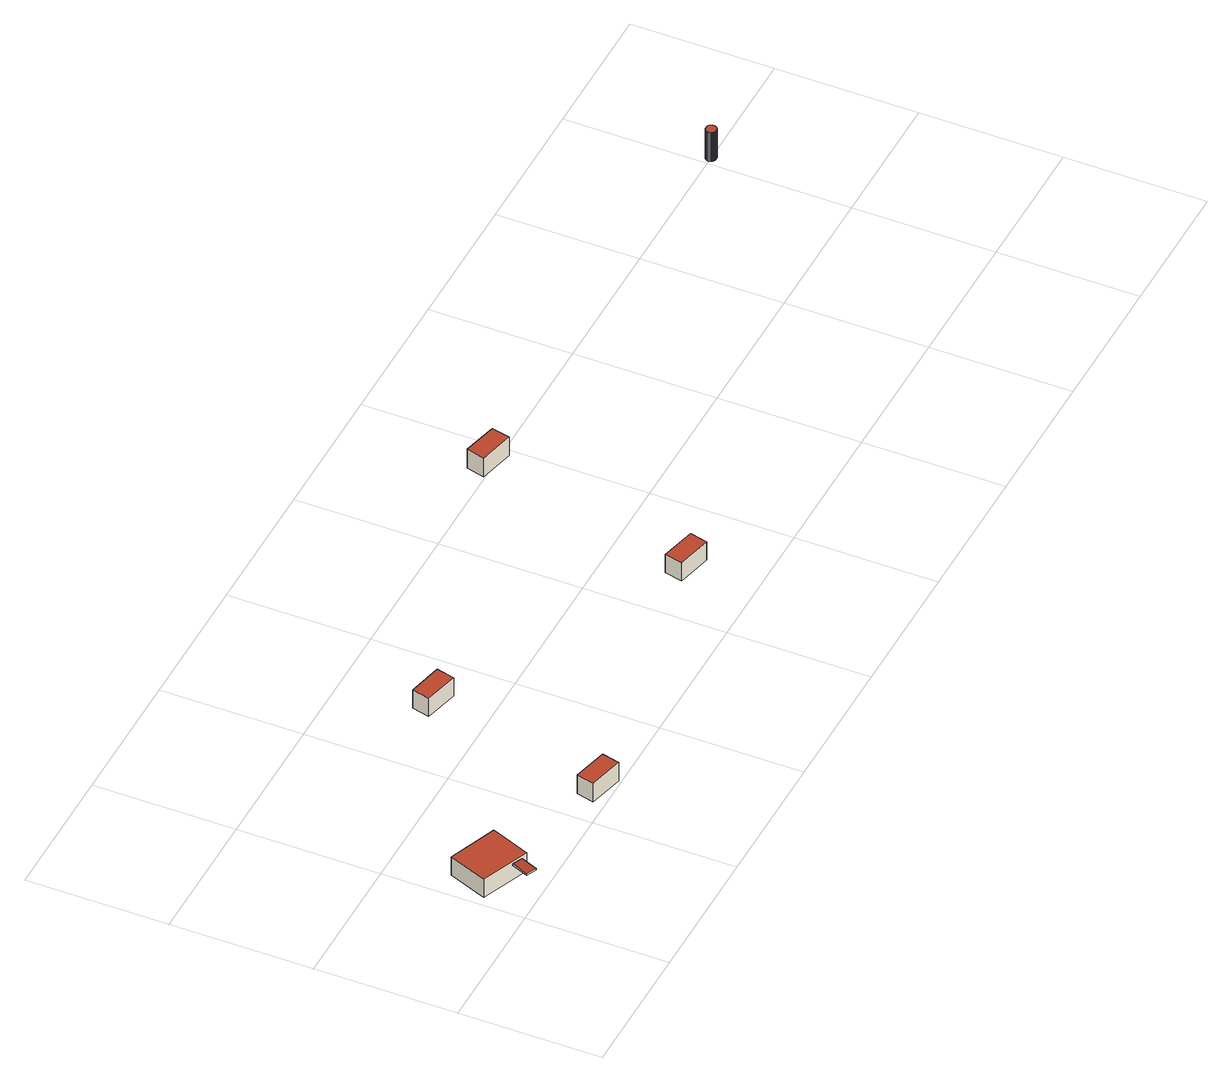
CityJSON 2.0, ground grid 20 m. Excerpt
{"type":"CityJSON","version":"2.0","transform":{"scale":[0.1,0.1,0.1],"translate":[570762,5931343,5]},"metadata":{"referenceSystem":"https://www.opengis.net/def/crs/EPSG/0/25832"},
"CityObjects":{
"building1":{"type":"Building","attributes":{"Grundfläche 2D":"44.388262","Grundhöhe NN":"5.814"},"children":["building1-1"],"geometry":[{"type":"Solid","lod":"3","boundaries":[[[[0,1,2,3]],[[1,0,4,5]],[[1,5,6,2]],[[3,2,6,7]],[[0,3,7,4]],[[5,4,7,6]]]],"semantics":{"surfaces":[{"type":"RoofSurface"},{"type":"WallSurface"},{"type":"GroundSurface"}],"values":[[0,1,1,1,1,2]]}}]},
"building1-1":{"type":"BuildingInstallation","parents":["building1"],"geometry":[{"type":"MultiSurface","lod":"3","boundaries":[[[8,9,10,11]],[[12,13,11,10]],[[13,14,8,11]],[[14,15,9,8]],[[15,12,10,9]],[[15,14,13,12]]],"semantics":{"surfaces":[{"type":"RoofSurface"},{"type":"WallSurface"},{"type":"OuterCeilingSurface"}],"values":[0,1,1,1,1,2]}}]},
"building2":{"type":"Building","attributes":{"Grundfläche 2D":"13.289251","Grundhöhe NN":"5.425"},"geometry":[{"type":"Solid","lod":"3","boundaries":[[[[16,17,18,19]],[[20,21,19,18]],[[21,22,16,19]],[[22,23,17,16]],[[23,20,18,17]],[[23,22,21,20]]]],"semantics":{"surfaces":[{"type":"RoofSurface"},{"type":"WallSurface"},{"type":"GroundSurface"}],"values":[[0,1,1,1,1,2]]}}]},
"building3":{"type":"Building","attributes":{"Grundfläche 2D":"13.498718","Grundhöhe NN":"5.437"},"geometry":[{"type":"Solid","lod":"3","boundaries":[[[[24,25,26,27]],[[28,29,27,26]],[[29,30,24,27]],[[30,31,25,24]],[[31,28,26,25]],[[31,30,29,28]]]],"semantics":{"surfaces":[{"type":"RoofSurface"},{"type":"WallSurface"},{"type":"GroundSurface"}],"values":[[0,1,1,1,1,2]]}}]},
"building4":{"type":"Building","attributes":{"Grundfläche 2D":"13.444167","Grundhöhe NN":"5.429"},"geometry":[{"type":"Solid","lod":"3","boundaries":[[[[32,33,34,35]],[[36,37,35,34]],[[37,38,32,35]],[[38,39,33,32]],[[39,36,34,33]],[[39,38,37,36]]]],"semantics":{"surfaces":[{"type":"RoofSurface"},{"type":"WallSurface"},{"type":"GroundSurface"}],"values":[[0,1,1,1,1,2]]}}]},
"building5":{"type":"Building","attributes":{"Grundfläche 2D":"13.474486","Grundhöhe NN":"5.451"},"geometry":[{"type":"Solid","lod":"3","boundaries":[[[[40,41,42,43]],[[44,45,43,42]],[[45,46,40,43]],[[46,47,41,40]],[[47,44,42,41]],[[47,46,45,44]]]],"semantics":{"surfaces":[{"type":"RoofSurface"},{"type":"WallSurface"},{"type":"GroundSurface"}],"values":[[0,1,1,1,1,2]]}}]},
"building6":{"type":"Building","attributes":{"Grundfläche 2D":"1.705592","Grundhöhe NN":"6.456"},"geometry":[{"type":"Solid","lod":"3","boundaries":[[[[48,49,50,51,52,53,54,55,56,57,58,59,60,61,62,63,64,65,66,67,68,69,70,71,72,73,74,75,76,77,78,79,80,81,82,83,84,85,86,87,88,89]],[[90,91,55,54]],[[91,92,56,55]],[[93,94,51,50]],[[94,95,52,51]],[[95,96,53,52]],[[96,90,54,53]],[[92,97,57,56]],[[97,98,58,57]],[[98,99,59,58]],[[99,100,60,59]],[[100,101,61,60]],[[101,102,62,61]],[[102,103,63,62]],[[103,104,64,63]],[[104,105,65,64]],[[105,106,66,65]],[[106,107,67,66]],[[107,108,68,67]],[[108,109,69,68]],[[109,110,70,69]],[[110,111,71,70]],[[111,112,72,71]],[[112,113,73,72]],[[113,114,74,73]],[[114,115,75,74]],[[115,116,76,75]],[[116,117,77,76]],[[117,118,78,77]],[[118,119,79,78]],[[119,120,80,79]],[[120,121,81,80]],[[121,122,82,81]],[[122,123,83,82]],[[123,124,84,83]],[[124,125,85,84]],[[125,126,86,85]],[[126,127,87,86]],[[127,128,88,87]],[[128,129,89,88]],[[129,130,48,89]],[[130,131,49,48]],[[131,93,50,49]],[[127,126,125,124,123,122,121,120,119,118,117,116,115,114,113,112,111,110,109,108,107,106,105,104,103,102,101,100,99,98,97,92,91,90,96,95,94,93,131,130,129,128]]]],"semantics":{"surfaces":[{"type":"RoofSurface"},{"type":"WallSurface"},{"type":"GroundSurface"}],"values":[[0,1,1,1,1,1,1,1,1,1,1,1,1,1,1,1,1,1,1,1,1,1,1,1,1,1,1,1,1,1,1,1,1,1,1,1,1,1,1,1,1,1,1,2]]}}]}
},
"vertices":[
[32,117,38],[10,62,38],[79,34,38],[101,90,38],[32,117,8],[10,62,8],[79,34,8],[101,90,8],
[56,43,35],[46,19,35],[61,13,34],[71,37,34],[61,13,32],[71,37,32],[56,43,32],[46,19,32],
[287,4,35],[293,29,35],[244,41,35],[237,16,35],[244,41,4],[237,16,4],[287,4,4],[293,29,4],
[304,297,34],[298,272,34],[347,260,34],[353,286,34],[347,260,4],[353,286,4],[304,297,4],[298,272,4],
[672,119,34],[666,93,34],[716,82,34],[722,107,34],[716,82,4],[722,107,4],[672,119,4],[666,93,4],
[747,428,36],[740,402,36],[790,390,36],[796,416,36],[790,390,5],[796,416,5],[747,428,5],[740,402,5],
[1402,388,63],[1403,388,63],[1404,388,63],[1405,389,63],[1406,389,63],[1407,390,63],[1408,391,63],[1408,392,63],[1409,393,63],[1409,394,63],[1409,395,63],[1409,396,63],[1409,397,63],[1408,398,63],[1408,399,63],[1407,400,63],[1406,401,63],[1405,402,63],[1404,402,63],[1403,402,63],[1402,402,63],[1401,402,63],[1400,402,63],[1399,402,63],[1398,401,63],[1397,401,63],[1396,400,63],[1396,399,63],[1395,398,63],[1395,397,63],[1394,396,63],[1394,395,63],[1394,394,63],[1395,393,63],[1395,392,63],[1396,391,63],[1396,390,63],[1397,390,63],[1398,389,63],[1399,388,63],[1400,388,63],[1401,388,63],[1408,391,15],[1408,392,15],[1409,393,15],[1404,388,15],[1405,389,15],[1406,389,15],[1407,390,15],[1409,394,15],[1409,395,15],[1409,396,15],[1409,397,15],[1408,398,15],[1408,399,15],[1407,400,15],[1406,401,15],[1405,402,15],[1404,402,15],[1403,402,15],[1402,402,15],[1401,402,15],[1400,402,15],[1399,402,15],[1398,401,15],[1397,401,15],[1396,400,15],[1396,399,15],[1395,398,15],[1395,397,15],[1394,396,15],[1394,395,15],[1394,394,15],[1395,393,15],[1395,392,15],[1396,391,15],[1396,390,15],[1397,390,15],[1398,389,15],[1399,388,15],[1400,388,15],[1401,388,15],[1402,388,15],[1403,388,15]
]}
